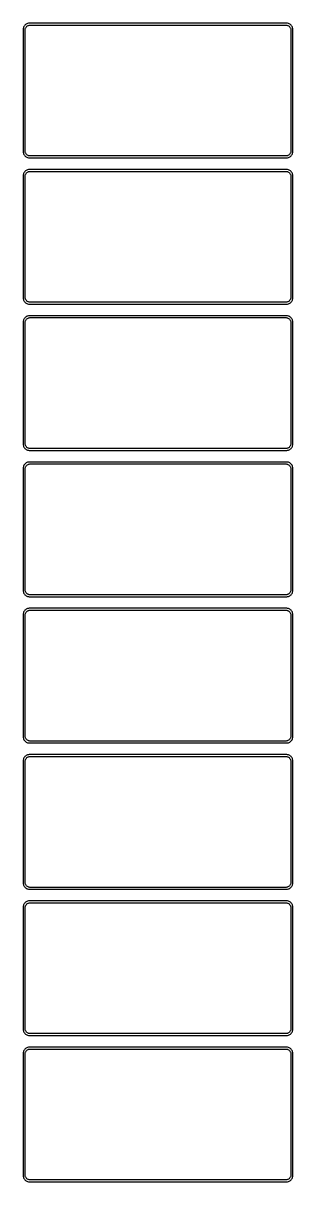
# Model space of a CAD drawing. Header units: metres. Extents: x -105 to 105, y 1658 to 3358.
# Drawn here: x -105 to 105, y 2456 to 3358 of the extents above; entities that cross this region are included whole.
import ezdxf

# ---------------------------------------------------------------- set-up
doc = ezdxf.new("R2010")
doc.units = ezdxf.units.M

msp = doc.modelspace()

# ---------------------------------------------------------------- linework, layer by layer
for p, q in [((-104.961, 3354.13), (-105, 3353.5)), ((-105, 3353.5), (-105, 3258.5)), ((-104.843, 3354.74), (-104.961, 3354.13)), ((-104.649, 3355.34), (-104.843, 3354.74)), ((-104.382, 3355.91), (-104.649, 3355.34)), ((-104.045, 3356.44), (-104.382, 3355.91)), ((-103.645, 3356.92), (-104.045, 3356.44)), ((-103.187, 3357.35), (-103.645, 3356.92)), ((-103.5, 3353), (-103.468, 3353.5)), ((-103.5, 3259), (-103.5, 3353)), ((-103.468, 3353.5), (-103.374, 3353.99)), ((-103.374, 3353.99), (-103.219, 3354.47)), ((-103.219, 3354.47), (-103.005, 3354.93)), ((-102.679, 3357.72), (-103.187, 3357.35)), ((-103.005, 3354.93), (-102.736, 3355.35)), ((-102.736, 3355.35), (-102.416, 3355.74)), ((-102.129, 3358.02), (-102.679, 3357.72)), ((-102.416, 3355.74), (-102.05, 3356.08)), ((-101.545, 3358.26), (-102.129, 3358.02)), ((-102.05, 3356.08), (-101.643, 3356.38)), ((-101.643, 3356.38), (-101.203, 3356.62)), ((-100.937, 3358.41), (-101.545, 3358.26)), ((-101.203, 3356.62), (-100.736, 3356.8)), ((-100.314, 3358.49), (-100.937, 3358.41)), ((-100.736, 3356.8), (-100.25, 3356.93)), ((100.314, 3358.49), (-100.314, 3358.49)), ((-100.25, 3356.93), (-99.7512, 3356.99)), ((-99.7512, 3356.99), (99.7512, 3356.99)), ((99.7512, 3356.99), (100.25, 3356.93)), ((100.25, 3356.93), (100.736, 3356.8)), ((100.937, 3358.41), (100.314, 3358.49)), ((100.736, 3356.8), (101.203, 3356.62)), ((101.545, 3358.26), (100.937, 3358.41)), ((101.203, 3356.62), (101.643, 3356.38)), ((102.129, 3358.02), (101.545, 3358.26)), ((101.643, 3356.38), (102.05, 3356.08)), ((102.05, 3356.08), (102.416, 3355.74)), ((102.679, 3357.72), (102.129, 3358.02)), ((102.416, 3355.74), (102.736, 3355.35)), ((103.187, 3357.35), (102.679, 3357.72)), ((102.736, 3355.35), (103.005, 3354.93)), ((103.005, 3354.93), (103.219, 3354.47)), ((103.645, 3356.92), (103.187, 3357.35)), ((103.219, 3354.47), (103.374, 3353.99)), ((103.374, 3353.99), (103.468, 3353.5)), ((103.468, 3353.5), (103.5, 3353)), ((103.5, 3353), (103.5, 3259)), ((104.045, 3356.44), (103.645, 3356.92)), ((104.382, 3355.91), (104.045, 3356.44)), ((104.649, 3355.34), (104.382, 3355.91)), ((104.843, 3354.74), (104.649, 3355.34)), ((104.961, 3354.13), (104.843, 3354.74)), ((105, 3353.5), (104.961, 3354.13)), ((105, 3258.5), (105, 3353.5)), ((-105, 3258.5), (-104.961, 3257.87)), ((-104.961, 3257.87), (-104.843, 3257.26)), ((-104.843, 3257.26), (-104.649, 3256.66)), ((-104.649, 3256.66), (-104.382, 3256.09)), ((-104.382, 3256.09), (-104.045, 3255.56)), ((-104.045, 3255.56), (-103.645, 3255.08)), ((-103.645, 3255.08), (-103.187, 3254.65)), ((-103.468, 3258.5), (-103.5, 3259)), ((-103.374, 3258.01), (-103.468, 3258.5)), ((-103.219, 3257.53), (-103.374, 3258.01)), ((-103.005, 3257.07), (-103.219, 3257.53)), ((-103.187, 3254.65), (-102.679, 3254.28)), ((-102.736, 3256.65), (-103.005, 3257.07)), ((-102.416, 3256.26), (-102.736, 3256.65)), ((-102.679, 3254.28), (-102.129, 3253.98)), ((-102.05, 3255.92), (-102.416, 3256.26)), ((-102.129, 3253.98), (-101.545, 3253.74)), ((-101.643, 3255.62), (-102.05, 3255.92)), ((-101.203, 3255.38), (-101.643, 3255.62)), ((-101.545, 3253.74), (-100.937, 3253.59)), ((-100.736, 3255.2), (-101.203, 3255.38)), ((-100.937, 3253.59), (-100.314, 3253.51)), ((-100.25, 3255.07), (-100.736, 3255.2)), ((-100.314, 3253.51), (100.314, 3253.51)), ((-99.7512, 3255.01), (-100.25, 3255.07)), ((99.7512, 3255.01), (-99.7512, 3255.01)), ((100.25, 3255.07), (99.7512, 3255.01)), ((100.736, 3255.2), (100.25, 3255.07)), ((100.314, 3253.51), (100.937, 3253.59)), ((101.203, 3255.38), (100.736, 3255.2)), ((100.937, 3253.59), (101.545, 3253.74)), ((101.643, 3255.62), (101.203, 3255.38)), ((101.545, 3253.74), (102.129, 3253.98)), ((102.05, 3255.92), (101.643, 3255.62)), ((102.416, 3256.26), (102.05, 3255.92)), ((102.129, 3253.98), (102.679, 3254.28)), ((102.736, 3256.65), (102.416, 3256.26)), ((102.679, 3254.28), (103.187, 3254.65)), ((103.005, 3257.07), (102.736, 3256.65)), ((103.219, 3257.53), (103.005, 3257.07)), ((103.187, 3254.65), (103.645, 3255.08)), ((103.374, 3258.01), (103.219, 3257.53)), ((103.468, 3258.5), (103.374, 3258.01)), ((103.5, 3259), (103.468, 3258.5)), ((103.645, 3255.08), (104.045, 3255.56)), ((104.045, 3255.56), (104.382, 3256.09)), ((104.382, 3256.09), (104.649, 3256.66)), ((104.649, 3256.66), (104.843, 3257.26)), ((104.843, 3257.26), (104.961, 3257.87)), ((104.961, 3257.87), (105, 3258.5)), ((-104.382, 3241.91), (-104.649, 3241.34)), ((-104.045, 3242.44), (-104.382, 3241.91)), ((-103.645, 3242.92), (-104.045, 3242.44)), ((-103.187, 3243.35), (-103.645, 3242.92)), ((-102.679, 3243.72), (-103.187, 3243.35)), ((-102.736, 3241.35), (-102.416, 3241.74)), ((-102.129, 3244.02), (-102.679, 3243.72)), ((-102.416, 3241.74), (-102.05, 3242.08)), ((-101.545, 3244.26), (-102.129, 3244.02)), ((-102.05, 3242.08), (-101.643, 3242.38)), ((-101.643, 3242.38), (-101.203, 3242.62)), ((-100.937, 3244.41), (-101.545, 3244.26)), ((-101.203, 3242.62), (-100.736, 3242.8)), ((-100.314, 3244.49), (-100.937, 3244.41)), ((-100.736, 3242.8), (-100.25, 3242.93)), ((100.314, 3244.49), (-100.314, 3244.49)), ((-100.25, 3242.93), (-99.7512, 3242.99)), ((-99.7512, 3242.99), (99.7512, 3242.99)), ((99.7512, 3242.99), (100.25, 3242.93)), ((100.25, 3242.93), (100.736, 3242.8)), ((100.937, 3244.41), (100.314, 3244.49)), ((100.736, 3242.8), (101.203, 3242.62)), ((101.545, 3244.26), (100.937, 3244.41)), ((101.203, 3242.62), (101.643, 3242.38)), ((102.129, 3244.02), (101.545, 3244.26)), ((101.643, 3242.38), (102.05, 3242.08)), ((102.05, 3242.08), (102.416, 3241.74)), ((102.679, 3243.72), (102.129, 3244.02)), ((102.416, 3241.74), (102.736, 3241.35)), ((103.187, 3243.35), (102.679, 3243.72)), ((103.645, 3242.92), (103.187, 3243.35)), ((104.045, 3242.44), (103.645, 3242.92)), ((104.382, 3241.91), (104.045, 3242.44)), ((104.649, 3241.34), (104.382, 3241.91)), ((-104.961, 3240.13), (-105, 3239.5)), ((-105, 3239.5), (-105, 3144.5)), ((-104.843, 3240.74), (-104.961, 3240.13)), ((-104.649, 3241.34), (-104.843, 3240.74)), ((-103.5, 3239), (-103.468, 3239.5)), ((-103.5, 3145), (-103.5, 3239)), ((-103.468, 3239.5), (-103.374, 3239.99)), ((-103.374, 3239.99), (-103.219, 3240.47)), ((-103.219, 3240.47), (-103.005, 3240.93)), ((-103.005, 3240.93), (-102.736, 3241.35)), ((102.736, 3241.35), (103.005, 3240.93)), ((103.005, 3240.93), (103.219, 3240.47)), ((103.219, 3240.47), (103.374, 3239.99)), ((103.374, 3239.99), (103.468, 3239.5)), ((103.468, 3239.5), (103.5, 3239)), ((103.5, 3239), (103.5, 3145)), ((104.843, 3240.74), (104.649, 3241.34)), ((104.961, 3240.13), (104.843, 3240.74)), ((105, 3239.5), (104.961, 3240.13)), ((105, 3144.5), (105, 3239.5)), ((-105, 3144.5), (-104.961, 3143.87)), ((-104.961, 3143.87), (-104.843, 3143.26)), ((-104.843, 3143.26), (-104.649, 3142.66)), ((-104.649, 3142.66), (-104.382, 3142.09)), ((-103.468, 3144.5), (-103.5, 3145)), ((-103.374, 3144.01), (-103.468, 3144.5)), ((-103.219, 3143.53), (-103.374, 3144.01)), ((-103.005, 3143.07), (-103.219, 3143.53)), ((-102.736, 3142.65), (-103.005, 3143.07)), ((-102.416, 3142.26), (-102.736, 3142.65)), ((102.736, 3142.65), (102.416, 3142.26)), ((103.005, 3143.07), (102.736, 3142.65)), ((103.219, 3143.53), (103.005, 3143.07)), ((103.374, 3144.01), (103.219, 3143.53)), ((103.468, 3144.5), (103.374, 3144.01)), ((103.5, 3145), (103.468, 3144.5)), ((104.382, 3142.09), (104.649, 3142.66)), ((104.649, 3142.66), (104.843, 3143.26)), ((104.843, 3143.26), (104.961, 3143.87)), ((104.961, 3143.87), (105, 3144.5)), ((-104.382, 3142.09), (-104.045, 3141.56)), ((-104.045, 3141.56), (-103.645, 3141.08)), ((-103.645, 3141.08), (-103.187, 3140.65)), ((-103.187, 3140.65), (-102.679, 3140.28)), ((-102.679, 3140.28), (-102.129, 3139.98)), ((-102.05, 3141.92), (-102.416, 3142.26)), ((-102.129, 3139.98), (-101.545, 3139.74)), ((-101.643, 3141.62), (-102.05, 3141.92)), ((-101.203, 3141.38), (-101.643, 3141.62)), ((-101.545, 3139.74), (-100.937, 3139.59)), ((-100.736, 3141.2), (-101.203, 3141.38)), ((-100.937, 3139.59), (-100.314, 3139.51)), ((-100.25, 3141.07), (-100.736, 3141.2)), ((-100.314, 3139.51), (100.314, 3139.51)), ((-99.7512, 3141.01), (-100.25, 3141.07)), ((99.7512, 3141.01), (-99.7512, 3141.01)), ((100.25, 3141.07), (99.7512, 3141.01)), ((100.736, 3141.2), (100.25, 3141.07)), ((100.314, 3139.51), (100.937, 3139.59)), ((101.203, 3141.38), (100.736, 3141.2)), ((100.937, 3139.59), (101.545, 3139.74)), ((101.643, 3141.62), (101.203, 3141.38)), ((101.545, 3139.74), (102.129, 3139.98)), ((102.05, 3141.92), (101.643, 3141.62)), ((102.416, 3142.26), (102.05, 3141.92)), ((102.129, 3139.98), (102.679, 3140.28)), ((102.679, 3140.28), (103.187, 3140.65)), ((103.187, 3140.65), (103.645, 3141.08)), ((103.645, 3141.08), (104.045, 3141.56)), ((104.045, 3141.56), (104.382, 3142.09)), ((-104.961, 3126.13), (-105, 3125.5)), ((-105, 3125.5), (-105, 3030.5)), ((-104.843, 3126.74), (-104.961, 3126.13)), ((-104.649, 3127.34), (-104.843, 3126.74)), ((-104.382, 3127.91), (-104.649, 3127.34)), ((-104.045, 3128.44), (-104.382, 3127.91)), ((-103.645, 3128.92), (-104.045, 3128.44)), ((-103.187, 3129.35), (-103.645, 3128.92)), ((-103.5, 3125), (-103.468, 3125.5)), ((-103.5, 3031), (-103.5, 3125)), ((-103.468, 3125.5), (-103.374, 3125.99)), ((-103.374, 3125.99), (-103.219, 3126.47)), ((-103.219, 3126.47), (-103.005, 3126.93)), ((-102.679, 3129.72), (-103.187, 3129.35)), ((-103.005, 3126.93), (-102.736, 3127.35)), ((-102.736, 3127.35), (-102.416, 3127.74)), ((-102.129, 3130.02), (-102.679, 3129.72)), ((-102.416, 3127.74), (-102.05, 3128.08)), ((-101.545, 3130.26), (-102.129, 3130.02)), ((-102.05, 3128.08), (-101.643, 3128.38)), ((-101.643, 3128.38), (-101.203, 3128.62)), ((-100.937, 3130.41), (-101.545, 3130.26)), ((-101.203, 3128.62), (-100.736, 3128.8)), ((-100.314, 3130.49), (-100.937, 3130.41)), ((-100.736, 3128.8), (-100.25, 3128.93)), ((100.314, 3130.49), (-100.314, 3130.49)), ((-100.25, 3128.93), (-99.7512, 3128.99)), ((-99.7512, 3128.99), (99.7512, 3128.99)), ((99.7512, 3128.99), (100.25, 3128.93)), ((100.25, 3128.93), (100.736, 3128.8)), ((100.937, 3130.41), (100.314, 3130.49)), ((100.736, 3128.8), (101.203, 3128.62)), ((101.545, 3130.26), (100.937, 3130.41)), ((101.203, 3128.62), (101.643, 3128.38)), ((102.129, 3130.02), (101.545, 3130.26)), ((101.643, 3128.38), (102.05, 3128.08)), ((102.05, 3128.08), (102.416, 3127.74)), ((102.679, 3129.72), (102.129, 3130.02)), ((102.416, 3127.74), (102.736, 3127.35)), ((103.187, 3129.35), (102.679, 3129.72)), ((102.736, 3127.35), (103.005, 3126.93)), ((103.005, 3126.93), (103.219, 3126.47)), ((103.645, 3128.92), (103.187, 3129.35)), ((103.219, 3126.47), (103.374, 3125.99)), ((103.374, 3125.99), (103.468, 3125.5)), ((103.468, 3125.5), (103.5, 3125)), ((103.5, 3125), (103.5, 3031)), ((104.045, 3128.44), (103.645, 3128.92)), ((104.382, 3127.91), (104.045, 3128.44)), ((104.649, 3127.34), (104.382, 3127.91)), ((104.843, 3126.74), (104.649, 3127.34)), ((104.961, 3126.13), (104.843, 3126.74)), ((105, 3125.5), (104.961, 3126.13)), ((105, 3030.5), (105, 3125.5)), ((-105, 3030.5), (-104.961, 3029.87)), ((-104.961, 3029.87), (-104.843, 3029.26)), ((-104.843, 3029.26), (-104.649, 3028.66)), ((-104.649, 3028.66), (-104.382, 3028.09)), ((-104.382, 3028.09), (-104.045, 3027.56)), ((-104.045, 3027.56), (-103.645, 3027.08)), ((-103.645, 3027.08), (-103.187, 3026.65)), ((-103.468, 3030.5), (-103.5, 3031)), ((-103.374, 3030.01), (-103.468, 3030.5)), ((-103.219, 3029.53), (-103.374, 3030.01)), ((-103.005, 3029.07), (-103.219, 3029.53)), ((-103.187, 3026.65), (-102.679, 3026.28)), ((-102.736, 3028.65), (-103.005, 3029.07)), ((-102.416, 3028.26), (-102.736, 3028.65)), ((-102.679, 3026.28), (-102.129, 3025.98)), ((-102.05, 3027.92), (-102.416, 3028.26)), ((-102.129, 3025.98), (-101.545, 3025.74)), ((-101.643, 3027.62), (-102.05, 3027.92)), ((-101.203, 3027.38), (-101.643, 3027.62)), ((-101.545, 3025.74), (-100.937, 3025.59)), ((-100.736, 3027.2), (-101.203, 3027.38)), ((-100.937, 3025.59), (-100.314, 3025.51)), ((-100.25, 3027.07), (-100.736, 3027.2)), ((-100.314, 3025.51), (100.314, 3025.51)), ((-99.7512, 3027.01), (-100.25, 3027.07)), ((99.7512, 3027.01), (-99.7512, 3027.01)), ((100.25, 3027.07), (99.7512, 3027.01)), ((100.736, 3027.2), (100.25, 3027.07)), ((100.314, 3025.51), (100.937, 3025.59)), ((101.203, 3027.38), (100.736, 3027.2)), ((100.937, 3025.59), (101.545, 3025.74)), ((101.643, 3027.62), (101.203, 3027.38)), ((101.545, 3025.74), (102.129, 3025.98)), ((102.05, 3027.92), (101.643, 3027.62)), ((102.416, 3028.26), (102.05, 3027.92)), ((102.129, 3025.98), (102.679, 3026.28)), ((102.736, 3028.65), (102.416, 3028.26)), ((102.679, 3026.28), (103.187, 3026.65)), ((103.005, 3029.07), (102.736, 3028.65)), ((103.219, 3029.53), (103.005, 3029.07)), ((103.187, 3026.65), (103.645, 3027.08)), ((103.374, 3030.01), (103.219, 3029.53)), ((103.468, 3030.5), (103.374, 3030.01)), ((103.5, 3031), (103.468, 3030.5)), ((103.645, 3027.08), (104.045, 3027.56)), ((104.045, 3027.56), (104.382, 3028.09)), ((104.382, 3028.09), (104.649, 3028.66)), ((104.649, 3028.66), (104.843, 3029.26)), ((104.843, 3029.26), (104.961, 3029.87)), ((104.961, 3029.87), (105, 3030.5)), ((-102.129, 3016.02), (-102.679, 3015.72)), ((-101.545, 3016.26), (-102.129, 3016.02)), ((-100.937, 3016.41), (-101.545, 3016.26)), ((-100.314, 3016.49), (-100.937, 3016.41)), ((100.314, 3016.49), (-100.314, 3016.49)), ((100.937, 3016.41), (100.314, 3016.49)), ((101.545, 3016.26), (100.937, 3016.41)), ((102.129, 3016.02), (101.545, 3016.26)), ((102.679, 3015.72), (102.129, 3016.02)), ((-104.961, 3012.13), (-105, 3011.5)), ((-105, 3011.5), (-105, 2916.5)), ((-104.843, 3012.74), (-104.961, 3012.13)), ((-104.649, 3013.34), (-104.843, 3012.74)), ((-104.382, 3013.91), (-104.649, 3013.34)), ((-104.045, 3014.44), (-104.382, 3013.91)), ((-103.645, 3014.92), (-104.045, 3014.44)), ((-103.187, 3015.35), (-103.645, 3014.92)), ((-103.5, 3011), (-103.468, 3011.5)), ((-103.5, 2917), (-103.5, 3011)), ((-103.468, 3011.5), (-103.374, 3011.99)), ((-103.374, 3011.99), (-103.219, 3012.47)), ((-103.219, 3012.47), (-103.005, 3012.93)), ((-102.679, 3015.72), (-103.187, 3015.35)), ((-103.005, 3012.93), (-102.736, 3013.35)), ((-102.736, 3013.35), (-102.416, 3013.74)), ((-102.416, 3013.74), (-102.05, 3014.08)), ((-102.05, 3014.08), (-101.643, 3014.38)), ((-101.643, 3014.38), (-101.203, 3014.62)), ((-101.203, 3014.62), (-100.736, 3014.8)), ((-100.736, 3014.8), (-100.25, 3014.93)), ((-100.25, 3014.93), (-99.7512, 3014.99)), ((-99.7512, 3014.99), (99.7512, 3014.99)), ((99.7512, 3014.99), (100.25, 3014.93)), ((100.25, 3014.93), (100.736, 3014.8)), ((100.736, 3014.8), (101.203, 3014.62)), ((101.203, 3014.62), (101.643, 3014.38)), ((101.643, 3014.38), (102.05, 3014.08)), ((102.05, 3014.08), (102.416, 3013.74)), ((102.416, 3013.74), (102.736, 3013.35)), ((103.187, 3015.35), (102.679, 3015.72)), ((102.736, 3013.35), (103.005, 3012.93)), ((103.005, 3012.93), (103.219, 3012.47)), ((103.645, 3014.92), (103.187, 3015.35)), ((103.219, 3012.47), (103.374, 3011.99)), ((103.374, 3011.99), (103.468, 3011.5)), ((103.468, 3011.5), (103.5, 3011)), ((103.5, 3011), (103.5, 2917)), ((104.045, 3014.44), (103.645, 3014.92)), ((104.382, 3013.91), (104.045, 3014.44)), ((104.649, 3013.34), (104.382, 3013.91)), ((104.843, 3012.74), (104.649, 3013.34)), ((104.961, 3012.13), (104.843, 3012.74)), ((105, 3011.5), (104.961, 3012.13)), ((105, 2916.5), (105, 3011.5)), ((-103.468, 2916.5), (-103.5, 2917)), ((103.5, 2917), (103.468, 2916.5)), ((-105, 2916.5), (-104.961, 2915.87)), ((-104.961, 2915.87), (-104.843, 2915.26)), ((-104.843, 2915.26), (-104.649, 2914.66)), ((-104.649, 2914.66), (-104.382, 2914.09)), ((-104.382, 2914.09), (-104.045, 2913.56)), ((-104.045, 2913.56), (-103.645, 2913.08)), ((-103.645, 2913.08), (-103.187, 2912.65)), ((-103.374, 2916.01), (-103.468, 2916.5)), ((-103.219, 2915.53), (-103.374, 2916.01)), ((-103.005, 2915.07), (-103.219, 2915.53)), ((-103.187, 2912.65), (-102.679, 2912.28)), ((-102.736, 2914.65), (-103.005, 2915.07)), ((-102.416, 2914.26), (-102.736, 2914.65)), ((-102.679, 2912.28), (-102.129, 2911.98)), ((-102.05, 2913.92), (-102.416, 2914.26)), ((-102.129, 2911.98), (-101.545, 2911.74)), ((-101.643, 2913.62), (-102.05, 2913.92)), ((-101.203, 2913.38), (-101.643, 2913.62)), ((-101.545, 2911.74), (-100.937, 2911.59)), ((-100.736, 2913.2), (-101.203, 2913.38)), ((-100.937, 2911.59), (-100.314, 2911.51)), ((-100.25, 2913.07), (-100.736, 2913.2)), ((-100.314, 2911.51), (100.314, 2911.51)), ((-99.7512, 2913.01), (-100.25, 2913.07)), ((99.7512, 2913.01), (-99.7512, 2913.01)), ((100.25, 2913.07), (99.7512, 2913.01)), ((100.736, 2913.2), (100.25, 2913.07)), ((100.314, 2911.51), (100.937, 2911.59)), ((101.203, 2913.38), (100.736, 2913.2)), ((100.937, 2911.59), (101.545, 2911.74)), ((101.643, 2913.62), (101.203, 2913.38)), ((101.545, 2911.74), (102.129, 2911.98)), ((102.05, 2913.92), (101.643, 2913.62)), ((102.416, 2914.26), (102.05, 2913.92)), ((102.129, 2911.98), (102.679, 2912.28)), ((102.736, 2914.65), (102.416, 2914.26)), ((102.679, 2912.28), (103.187, 2912.65)), ((103.005, 2915.07), (102.736, 2914.65)), ((103.219, 2915.53), (103.005, 2915.07)), ((103.187, 2912.65), (103.645, 2913.08)), ((103.374, 2916.01), (103.219, 2915.53)), ((103.468, 2916.5), (103.374, 2916.01)), ((103.645, 2913.08), (104.045, 2913.56)), ((104.045, 2913.56), (104.382, 2914.09)), ((104.382, 2914.09), (104.649, 2914.66)), ((104.649, 2914.66), (104.843, 2915.26)), ((104.843, 2915.26), (104.961, 2915.87)), ((104.961, 2915.87), (105, 2916.5)), ((-104.843, 2898.74), (-104.961, 2898.13)), ((-104.649, 2899.34), (-104.843, 2898.74)), ((-104.382, 2899.91), (-104.649, 2899.34)), ((-104.045, 2900.44), (-104.382, 2899.91)), ((-103.645, 2900.92), (-104.045, 2900.44)), ((-103.187, 2901.35), (-103.645, 2900.92)), ((-103.219, 2898.47), (-103.005, 2898.93)), ((-102.679, 2901.72), (-103.187, 2901.35)), ((-103.005, 2898.93), (-102.736, 2899.35)), ((-102.736, 2899.35), (-102.416, 2899.74)), ((-102.129, 2902.02), (-102.679, 2901.72)), ((-102.416, 2899.74), (-102.05, 2900.08)), ((-101.545, 2902.26), (-102.129, 2902.02)), ((-102.05, 2900.08), (-101.643, 2900.38)), ((-101.643, 2900.38), (-101.203, 2900.62)), ((-100.937, 2902.41), (-101.545, 2902.26)), ((-101.203, 2900.62), (-100.736, 2900.8)), ((-100.314, 2902.49), (-100.937, 2902.41)), ((-100.736, 2900.8), (-100.25, 2900.93)), ((100.314, 2902.49), (-100.314, 2902.49)), ((-100.25, 2900.93), (-99.7512, 2900.99)), ((-99.7512, 2900.99), (99.7512, 2900.99)), ((99.7512, 2900.99), (100.25, 2900.93)), ((100.25, 2900.93), (100.736, 2900.8)), ((100.937, 2902.41), (100.314, 2902.49)), ((100.736, 2900.8), (101.203, 2900.62)), ((101.545, 2902.26), (100.937, 2902.41)), ((101.203, 2900.62), (101.643, 2900.38)), ((102.129, 2902.02), (101.545, 2902.26)), ((101.643, 2900.38), (102.05, 2900.08)), ((102.05, 2900.08), (102.416, 2899.74)), ((102.679, 2901.72), (102.129, 2902.02)), ((102.416, 2899.74), (102.736, 2899.35)), ((103.187, 2901.35), (102.679, 2901.72)), ((102.736, 2899.35), (103.005, 2898.93)), ((103.005, 2898.93), (103.219, 2898.47)), ((103.645, 2900.92), (103.187, 2901.35)), ((104.045, 2900.44), (103.645, 2900.92)), ((104.382, 2899.91), (104.045, 2900.44)), ((104.649, 2899.34), (104.382, 2899.91)), ((104.843, 2898.74), (104.649, 2899.34)), ((104.961, 2898.13), (104.843, 2898.74)), ((-104.961, 2898.13), (-105, 2897.5)), ((-105, 2897.5), (-105, 2802.5)), ((-103.5, 2897), (-103.468, 2897.5)), ((-103.5, 2803), (-103.5, 2897)), ((-103.468, 2897.5), (-103.374, 2897.99)), ((-103.374, 2897.99), (-103.219, 2898.47)), ((103.219, 2898.47), (103.374, 2897.99)), ((103.374, 2897.99), (103.468, 2897.5)), ((103.468, 2897.5), (103.5, 2897)), ((103.5, 2897), (103.5, 2803)), ((105, 2897.5), (104.961, 2898.13)), ((105, 2802.5), (105, 2897.5)), ((-105, 2802.5), (-104.961, 2801.87)), ((-104.961, 2801.87), (-104.843, 2801.26)), ((-104.843, 2801.26), (-104.649, 2800.66)), ((-104.649, 2800.66), (-104.382, 2800.09)), ((-104.382, 2800.09), (-104.045, 2799.56)), ((-104.045, 2799.56), (-103.645, 2799.08)), ((-103.468, 2802.5), (-103.5, 2803)), ((-103.374, 2802.01), (-103.468, 2802.5)), ((-103.219, 2801.53), (-103.374, 2802.01)), ((-103.005, 2801.07), (-103.219, 2801.53)), ((-102.736, 2800.65), (-103.005, 2801.07)), ((-102.416, 2800.26), (-102.736, 2800.65)), ((-102.05, 2799.92), (-102.416, 2800.26)), ((-101.643, 2799.62), (-102.05, 2799.92)), ((-101.203, 2799.38), (-101.643, 2799.62)), ((-100.736, 2799.2), (-101.203, 2799.38)), ((101.203, 2799.38), (100.736, 2799.2)), ((101.643, 2799.62), (101.203, 2799.38)), ((102.05, 2799.92), (101.643, 2799.62)), ((102.416, 2800.26), (102.05, 2799.92)), ((102.736, 2800.65), (102.416, 2800.26)), ((103.005, 2801.07), (102.736, 2800.65)), ((103.219, 2801.53), (103.005, 2801.07)), ((103.374, 2802.01), (103.219, 2801.53)), ((103.468, 2802.5), (103.374, 2802.01)), ((103.5, 2803), (103.468, 2802.5)), ((103.645, 2799.08), (104.045, 2799.56)), ((104.045, 2799.56), (104.382, 2800.09)), ((104.382, 2800.09), (104.649, 2800.66)), ((104.649, 2800.66), (104.843, 2801.26)), ((104.843, 2801.26), (104.961, 2801.87)), ((104.961, 2801.87), (105, 2802.5)), ((-103.645, 2799.08), (-103.187, 2798.65)), ((-103.187, 2798.65), (-102.679, 2798.28)), ((-102.679, 2798.28), (-102.129, 2797.98)), ((-102.129, 2797.98), (-101.545, 2797.74)), ((-101.545, 2797.74), (-100.937, 2797.59)), ((-100.937, 2797.59), (-100.314, 2797.51)), ((-100.25, 2799.07), (-100.736, 2799.2)), ((-100.314, 2797.51), (100.314, 2797.51)), ((-99.7512, 2799.01), (-100.25, 2799.07)), ((99.7512, 2799.01), (-99.7512, 2799.01)), ((100.25, 2799.07), (99.7512, 2799.01)), ((100.736, 2799.2), (100.25, 2799.07)), ((100.314, 2797.51), (100.937, 2797.59)), ((100.937, 2797.59), (101.545, 2797.74)), ((101.545, 2797.74), (102.129, 2797.98)), ((102.129, 2797.98), (102.679, 2798.28)), ((102.679, 2798.28), (103.187, 2798.65)), ((103.187, 2798.65), (103.645, 2799.08)), ((-104.961, 2784.13), (-105, 2783.5)), ((-105, 2783.5), (-105, 2688.5)), ((-104.843, 2784.74), (-104.961, 2784.13)), ((-104.649, 2785.34), (-104.843, 2784.74)), ((-104.382, 2785.91), (-104.649, 2785.34)), ((-104.045, 2786.44), (-104.382, 2785.91)), ((-103.645, 2786.92), (-104.045, 2786.44)), ((-103.187, 2787.35), (-103.645, 2786.92)), ((-103.5, 2783), (-103.468, 2783.5)), ((-103.5, 2689), (-103.5, 2783)), ((-103.468, 2783.5), (-103.374, 2783.99)), ((-103.374, 2783.99), (-103.219, 2784.47)), ((-103.219, 2784.47), (-103.005, 2784.93)), ((-102.679, 2787.72), (-103.187, 2787.35)), ((-103.005, 2784.93), (-102.736, 2785.35)), ((-102.736, 2785.35), (-102.416, 2785.74)), ((-102.129, 2788.02), (-102.679, 2787.72)), ((-102.416, 2785.74), (-102.05, 2786.08)), ((-101.545, 2788.26), (-102.129, 2788.02)), ((-102.05, 2786.08), (-101.643, 2786.38)), ((-101.643, 2786.38), (-101.203, 2786.62)), ((-100.937, 2788.41), (-101.545, 2788.26)), ((-101.203, 2786.62), (-100.736, 2786.8)), ((-100.314, 2788.49), (-100.937, 2788.41)), ((-100.736, 2786.8), (-100.25, 2786.93)), ((100.314, 2788.49), (-100.314, 2788.49)), ((-100.25, 2786.93), (-99.7512, 2786.99)), ((-99.7512, 2786.99), (99.7512, 2786.99)), ((99.7512, 2786.99), (100.25, 2786.93)), ((100.25, 2786.93), (100.736, 2786.8)), ((100.937, 2788.41), (100.314, 2788.49)), ((100.736, 2786.8), (101.203, 2786.62)), ((101.545, 2788.26), (100.937, 2788.41)), ((101.203, 2786.62), (101.643, 2786.38)), ((102.129, 2788.02), (101.545, 2788.26)), ((101.643, 2786.38), (102.05, 2786.08)), ((102.05, 2786.08), (102.416, 2785.74)), ((102.679, 2787.72), (102.129, 2788.02)), ((102.416, 2785.74), (102.736, 2785.35)), ((103.187, 2787.35), (102.679, 2787.72)), ((102.736, 2785.35), (103.005, 2784.93)), ((103.005, 2784.93), (103.219, 2784.47)), ((103.645, 2786.92), (103.187, 2787.35)), ((103.219, 2784.47), (103.374, 2783.99)), ((103.374, 2783.99), (103.468, 2783.5)), ((103.468, 2783.5), (103.5, 2783)), ((103.5, 2783), (103.5, 2689)), ((104.045, 2786.44), (103.645, 2786.92)), ((104.382, 2785.91), (104.045, 2786.44)), ((104.649, 2785.34), (104.382, 2785.91)), ((104.843, 2784.74), (104.649, 2785.34)), ((104.961, 2784.13), (104.843, 2784.74)), ((105, 2783.5), (104.961, 2784.13)), ((105, 2688.5), (105, 2783.5)), ((-105, 2688.5), (-104.961, 2687.87)), ((-104.961, 2687.87), (-104.843, 2687.26)), ((-104.843, 2687.26), (-104.649, 2686.66)), ((-104.649, 2686.66), (-104.382, 2686.09)), ((-104.382, 2686.09), (-104.045, 2685.56)), ((-104.045, 2685.56), (-103.645, 2685.08)), ((-103.645, 2685.08), (-103.187, 2684.65)), ((-103.468, 2688.5), (-103.5, 2689)), ((-103.374, 2688.01), (-103.468, 2688.5)), ((-103.219, 2687.53), (-103.374, 2688.01)), ((-103.005, 2687.07), (-103.219, 2687.53)), ((-103.187, 2684.65), (-102.679, 2684.28)), ((-102.736, 2686.65), (-103.005, 2687.07)), ((-102.416, 2686.26), (-102.736, 2686.65)), ((-102.679, 2684.28), (-102.129, 2683.98)), ((-102.05, 2685.92), (-102.416, 2686.26)), ((-102.129, 2683.98), (-101.545, 2683.74)), ((-101.643, 2685.62), (-102.05, 2685.92)), ((-101.203, 2685.38), (-101.643, 2685.62)), ((-101.545, 2683.74), (-100.937, 2683.59)), ((-100.736, 2685.2), (-101.203, 2685.38)), ((-100.937, 2683.59), (-100.314, 2683.51)), ((-100.25, 2685.07), (-100.736, 2685.2)), ((-100.314, 2683.51), (100.314, 2683.51)), ((-99.7512, 2685.01), (-100.25, 2685.07)), ((99.7512, 2685.01), (-99.7512, 2685.01)), ((100.25, 2685.07), (99.7512, 2685.01)), ((100.736, 2685.2), (100.25, 2685.07)), ((100.314, 2683.51), (100.937, 2683.59)), ((101.203, 2685.38), (100.736, 2685.2)), ((100.937, 2683.59), (101.545, 2683.74)), ((101.643, 2685.62), (101.203, 2685.38)), ((101.545, 2683.74), (102.129, 2683.98)), ((102.05, 2685.92), (101.643, 2685.62)), ((102.416, 2686.26), (102.05, 2685.92)), ((102.129, 2683.98), (102.679, 2684.28)), ((102.736, 2686.65), (102.416, 2686.26)), ((102.679, 2684.28), (103.187, 2684.65)), ((103.005, 2687.07), (102.736, 2686.65)), ((103.219, 2687.53), (103.005, 2687.07)), ((103.187, 2684.65), (103.645, 2685.08)), ((103.374, 2688.01), (103.219, 2687.53)), ((103.468, 2688.5), (103.374, 2688.01)), ((103.5, 2689), (103.468, 2688.5)), ((103.645, 2685.08), (104.045, 2685.56)), ((104.045, 2685.56), (104.382, 2686.09)), ((104.382, 2686.09), (104.649, 2686.66)), ((104.649, 2686.66), (104.843, 2687.26)), ((104.843, 2687.26), (104.961, 2687.87)), ((104.961, 2687.87), (105, 2688.5)), ((-103.645, 2672.92), (-104.045, 2672.44)), ((-103.187, 2673.35), (-103.645, 2672.92)), ((-102.679, 2673.72), (-103.187, 2673.35)), ((-102.129, 2674.02), (-102.679, 2673.72)), ((-101.545, 2674.26), (-102.129, 2674.02)), ((-100.937, 2674.41), (-101.545, 2674.26)), ((-100.314, 2674.49), (-100.937, 2674.41)), ((-100.736, 2672.8), (-100.25, 2672.93)), ((100.314, 2674.49), (-100.314, 2674.49)), ((-100.25, 2672.93), (-99.7512, 2672.99)), ((-99.7512, 2672.99), (99.7512, 2672.99)), ((99.7512, 2672.99), (100.25, 2672.93)), ((100.25, 2672.93), (100.736, 2672.8)), ((100.937, 2674.41), (100.314, 2674.49)), ((101.545, 2674.26), (100.937, 2674.41)), ((102.129, 2674.02), (101.545, 2674.26)), ((102.679, 2673.72), (102.129, 2674.02)), ((103.187, 2673.35), (102.679, 2673.72)), ((103.645, 2672.92), (103.187, 2673.35)), ((104.045, 2672.44), (103.645, 2672.92)), ((-104.961, 2670.13), (-105, 2669.5)), ((-105, 2669.5), (-105, 2574.5)), ((-104.843, 2670.74), (-104.961, 2670.13)), ((-104.649, 2671.34), (-104.843, 2670.74)), ((-104.382, 2671.91), (-104.649, 2671.34)), ((-104.045, 2672.44), (-104.382, 2671.91)), ((-103.5, 2669), (-103.468, 2669.5)), ((-103.5, 2575), (-103.5, 2669)), ((-103.468, 2669.5), (-103.374, 2669.99)), ((-103.374, 2669.99), (-103.219, 2670.47)), ((-103.219, 2670.47), (-103.005, 2670.93)), ((-103.005, 2670.93), (-102.736, 2671.35)), ((-102.736, 2671.35), (-102.416, 2671.74)), ((-102.416, 2671.74), (-102.05, 2672.08)), ((-102.05, 2672.08), (-101.643, 2672.38)), ((-101.643, 2672.38), (-101.203, 2672.62)), ((-101.203, 2672.62), (-100.736, 2672.8)), ((100.736, 2672.8), (101.203, 2672.62)), ((101.203, 2672.62), (101.643, 2672.38)), ((101.643, 2672.38), (102.05, 2672.08)), ((102.05, 2672.08), (102.416, 2671.74)), ((102.416, 2671.74), (102.736, 2671.35)), ((102.736, 2671.35), (103.005, 2670.93)), ((103.005, 2670.93), (103.219, 2670.47)), ((103.219, 2670.47), (103.374, 2669.99)), ((103.374, 2669.99), (103.468, 2669.5)), ((103.468, 2669.5), (103.5, 2669)), ((103.5, 2669), (103.5, 2575)), ((104.382, 2671.91), (104.045, 2672.44)), ((104.649, 2671.34), (104.382, 2671.91)), ((104.843, 2670.74), (104.649, 2671.34)), ((104.961, 2670.13), (104.843, 2670.74)), ((105, 2669.5), (104.961, 2670.13)), ((105, 2574.5), (105, 2669.5)), ((-105, 2574.5), (-104.961, 2573.87)), ((-104.961, 2573.87), (-104.843, 2573.26)), ((-103.468, 2574.5), (-103.5, 2575)), ((-103.374, 2574.01), (-103.468, 2574.5)), ((-103.219, 2573.53), (-103.374, 2574.01)), ((-103.005, 2573.07), (-103.219, 2573.53)), ((103.219, 2573.53), (103.005, 2573.07)), ((103.374, 2574.01), (103.219, 2573.53)), ((103.468, 2574.5), (103.374, 2574.01)), ((103.5, 2575), (103.468, 2574.5)), ((104.843, 2573.26), (104.961, 2573.87)), ((104.961, 2573.87), (105, 2574.5)), ((-104.843, 2573.26), (-104.649, 2572.66)), ((-104.649, 2572.66), (-104.382, 2572.09)), ((-104.382, 2572.09), (-104.045, 2571.56)), ((-104.045, 2571.56), (-103.645, 2571.08)), ((-103.645, 2571.08), (-103.187, 2570.65)), ((-103.187, 2570.65), (-102.679, 2570.28)), ((-102.736, 2572.65), (-103.005, 2573.07)), ((-102.416, 2572.26), (-102.736, 2572.65)), ((-102.679, 2570.28), (-102.129, 2569.98)), ((-102.05, 2571.92), (-102.416, 2572.26)), ((-102.129, 2569.98), (-101.545, 2569.74)), ((-101.643, 2571.62), (-102.05, 2571.92)), ((-101.203, 2571.38), (-101.643, 2571.62)), ((-101.545, 2569.74), (-100.937, 2569.59)), ((-100.736, 2571.2), (-101.203, 2571.38)), ((-100.937, 2569.59), (-100.314, 2569.51)), ((-100.25, 2571.07), (-100.736, 2571.2)), ((-100.314, 2569.51), (100.314, 2569.51)), ((-99.7512, 2571.01), (-100.25, 2571.07)), ((99.7512, 2571.01), (-99.7512, 2571.01)), ((100.25, 2571.07), (99.7512, 2571.01)), ((100.736, 2571.2), (100.25, 2571.07)), ((100.314, 2569.51), (100.937, 2569.59)), ((101.203, 2571.38), (100.736, 2571.2)), ((100.937, 2569.59), (101.545, 2569.74)), ((101.643, 2571.62), (101.203, 2571.38)), ((101.545, 2569.74), (102.129, 2569.98)), ((102.05, 2571.92), (101.643, 2571.62)), ((102.416, 2572.26), (102.05, 2571.92)), ((102.129, 2569.98), (102.679, 2570.28)), ((102.736, 2572.65), (102.416, 2572.26)), ((102.679, 2570.28), (103.187, 2570.65)), ((103.005, 2573.07), (102.736, 2572.65)), ((103.187, 2570.65), (103.645, 2571.08)), ((103.645, 2571.08), (104.045, 2571.56)), ((104.045, 2571.56), (104.382, 2572.09)), ((104.382, 2572.09), (104.649, 2572.66)), ((104.649, 2572.66), (104.843, 2573.26)), ((-104.961, 2556.13), (-105, 2555.5)), ((-105, 2555.5), (-105, 2460.5)), ((-104.843, 2556.74), (-104.961, 2556.13)), ((-104.649, 2557.34), (-104.843, 2556.74)), ((-104.382, 2557.91), (-104.649, 2557.34)), ((-104.045, 2558.44), (-104.382, 2557.91)), ((-103.645, 2558.92), (-104.045, 2558.44)), ((-103.187, 2559.35), (-103.645, 2558.92)), ((-103.5, 2555), (-103.468, 2555.5)), ((-103.468, 2555.5), (-103.374, 2555.99)), ((-103.374, 2555.99), (-103.219, 2556.47)), ((-103.219, 2556.47), (-103.005, 2556.93)), ((-102.679, 2559.72), (-103.187, 2559.35)), ((-103.005, 2556.93), (-102.736, 2557.35)), ((-102.736, 2557.35), (-102.416, 2557.74)), ((-102.129, 2560.02), (-102.679, 2559.72)), ((-102.416, 2557.74), (-102.05, 2558.08)), ((-101.545, 2560.26), (-102.129, 2560.02)), ((-102.05, 2558.08), (-101.643, 2558.38)), ((-101.643, 2558.38), (-101.203, 2558.62)), ((-100.937, 2560.41), (-101.545, 2560.26)), ((-101.203, 2558.62), (-100.736, 2558.8)), ((-100.314, 2560.49), (-100.937, 2560.41)), ((-100.736, 2558.8), (-100.25, 2558.93)), ((100.314, 2560.49), (-100.314, 2560.49)), ((-100.25, 2558.93), (-99.7512, 2558.99)), ((-99.7512, 2558.99), (99.7512, 2558.99)), ((99.7512, 2558.99), (100.25, 2558.93)), ((100.25, 2558.93), (100.736, 2558.8)), ((100.937, 2560.41), (100.314, 2560.49)), ((100.736, 2558.8), (101.203, 2558.62)), ((101.545, 2560.26), (100.937, 2560.41)), ((101.203, 2558.62), (101.643, 2558.38)), ((102.129, 2560.02), (101.545, 2560.26)), ((101.643, 2558.38), (102.05, 2558.08)), ((102.05, 2558.08), (102.416, 2557.74)), ((102.679, 2559.72), (102.129, 2560.02)), ((102.416, 2557.74), (102.736, 2557.35)), ((103.187, 2559.35), (102.679, 2559.72)), ((102.736, 2557.35), (103.005, 2556.93)), ((103.005, 2556.93), (103.219, 2556.47)), ((103.645, 2558.92), (103.187, 2559.35)), ((103.219, 2556.47), (103.374, 2555.99)), ((103.374, 2555.99), (103.468, 2555.5)), ((103.468, 2555.5), (103.5, 2555)), ((104.045, 2558.44), (103.645, 2558.92)), ((104.382, 2557.91), (104.045, 2558.44)), ((104.649, 2557.34), (104.382, 2557.91)), ((104.843, 2556.74), (104.649, 2557.34)), ((104.961, 2556.13), (104.843, 2556.74)), ((105, 2555.5), (104.961, 2556.13)), ((105, 2460.5), (105, 2555.5)), ((-103.5, 2461), (-103.5, 2555)), ((103.5, 2555), (103.5, 2461)), ((-105, 2460.5), (-104.961, 2459.87)), ((-104.961, 2459.87), (-104.843, 2459.26)), ((-104.843, 2459.26), (-104.649, 2458.66)), ((-104.649, 2458.66), (-104.382, 2458.09)), ((-104.382, 2458.09), (-104.045, 2457.56)), ((-104.045, 2457.56), (-103.645, 2457.08)), ((-103.645, 2457.08), (-103.187, 2456.65)), ((-103.468, 2460.5), (-103.5, 2461)), ((-103.374, 2460.01), (-103.468, 2460.5)), ((-103.219, 2459.53), (-103.374, 2460.01)), ((-103.005, 2459.07), (-103.219, 2459.53)), ((-103.187, 2456.65), (-102.679, 2456.28)), ((-102.736, 2458.65), (-103.005, 2459.07)), ((-102.416, 2458.26), (-102.736, 2458.65)), ((-102.679, 2456.28), (-102.129, 2455.98)), ((-102.05, 2457.92), (-102.416, 2458.26)), ((-101.643, 2457.62), (-102.05, 2457.92)), ((-101.203, 2457.38), (-101.643, 2457.62)), ((-100.736, 2457.2), (-101.203, 2457.38)), ((-100.25, 2457.07), (-100.736, 2457.2)), ((-99.7512, 2457.01), (-100.25, 2457.07)), ((99.7512, 2457.01), (-99.7512, 2457.01)), ((100.25, 2457.07), (99.7512, 2457.01)), ((100.736, 2457.2), (100.25, 2457.07)), ((101.203, 2457.38), (100.736, 2457.2)), ((101.643, 2457.62), (101.203, 2457.38)), ((102.05, 2457.92), (101.643, 2457.62)), ((102.416, 2458.26), (102.05, 2457.92)), ((102.129, 2455.98), (102.679, 2456.28)), ((102.736, 2458.65), (102.416, 2458.26)), ((102.679, 2456.28), (103.187, 2456.65)), ((103.005, 2459.07), (102.736, 2458.65)), ((103.219, 2459.53), (103.005, 2459.07)), ((103.187, 2456.65), (103.645, 2457.08)), ((103.374, 2460.01), (103.219, 2459.53)), ((103.468, 2460.5), (103.374, 2460.01)), ((103.5, 2461), (103.468, 2460.5)), ((103.645, 2457.08), (104.045, 2457.56)), ((104.045, 2457.56), (104.382, 2458.09)), ((104.382, 2458.09), (104.649, 2458.66)), ((104.649, 2458.66), (104.843, 2459.26)), ((104.843, 2459.26), (104.961, 2459.87)), ((104.961, 2459.87), (105, 2460.5)), ((-102.129, 2455.98), (-101.545, 2455.74)), ((-101.545, 2455.74), (-100.937, 2455.59)), ((-100.937, 2455.59), (-100.314, 2455.51)), ((-100.314, 2455.51), (100.314, 2455.51)), ((100.314, 2455.51), (100.937, 2455.59)), ((100.937, 2455.59), (101.545, 2455.74)), ((101.545, 2455.74), (102.129, 2455.98))]:
    msp.add_line(p, q)

doc.saveas('drawing.dxf')
